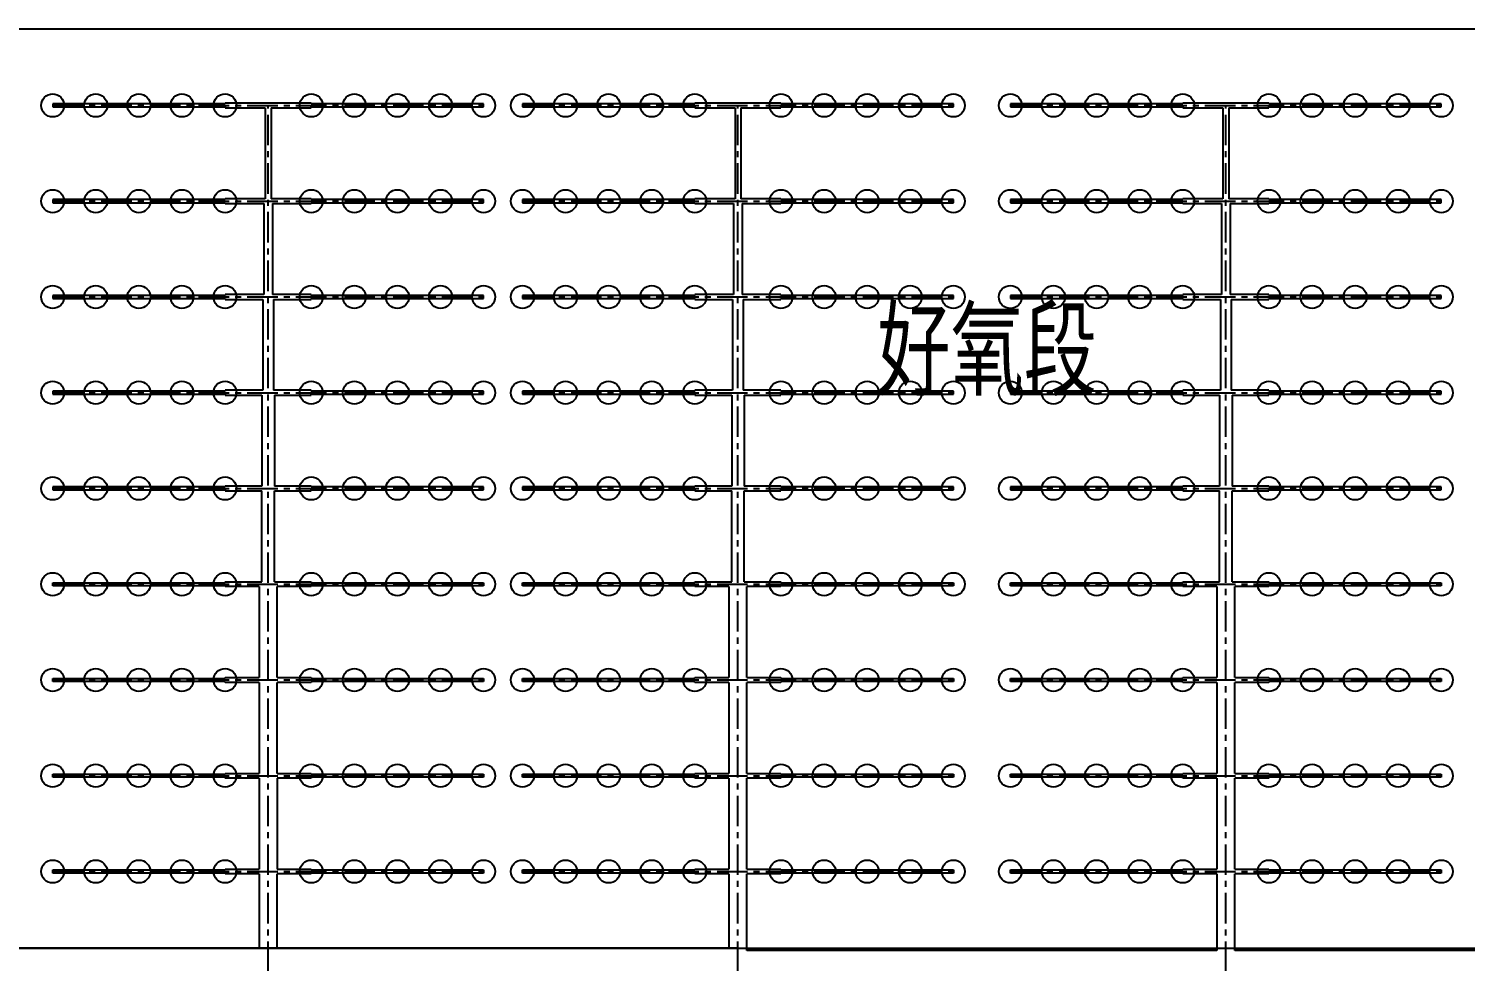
# Model space of a CAD drawing. Header units: millimetres. Extents: x -299291 to 688124, y -407813 to 623474.
# Drawn here: x 206459 to 221459, y 186890 to 196628 of the extents above; entities that cross this region are included whole.
import ezdxf

# ---------------------------------------------------------------- set-up
doc = ezdxf.new("R2010")
doc.units = ezdxf.units.MM
doc.linetypes.add('CENTER', pattern=[50.8, 31.75, -6.35, 6.35, -6.35])
doc.layers.add('轴线', color=6, linetype='CENTER')
doc.styles.add('长仿宋体', font='simfang.ttf', dxfattribs={"width": 0.7})

msp = doc.modelspace()

# ---------------------------------------------------------------- linework, layer by layer
at = {"lineweight": -3, "ltscale": 100}
for p, q in [((186459.037, 196628.406), (266459.037, 196628.406)), ((186459.037, 187027.406), (266459.037, 187027.406))]:
    msp.add_line(p, q, dxfattribs=at)
at = {"ltscale": 10}
for p, q in [((206709.037, 195843.406), (206709.037, 195811.406)), ((208509.037, 195843.406), (206709.037, 195843.406)), ((206709.037, 195811.406), (208509.037, 195811.406)), ((209409.037, 195852.406), (208509.037, 195852.406)), ((208509.037, 195852.406), (208509.037, 195843.406)), ((208509.037, 195811.406), (208509.037, 195802.406)), ((208509.037, 195802.406), (208929.037, 195802.406)), ((208929.037, 195802.406), (208929.037, 194852.406)), ((208989.037, 195802.406), (209409.037, 195802.406)), ((208989.037, 195802.406), (208989.037, 194852.406)), ((209409.037, 195843.406), (209409.037, 195852.406)), ((211209.037, 195843.406), (209409.037, 195843.406)), ((209409.037, 195802.406), (209409.037, 195811.406)), ((209409.037, 195811.406), (211209.037, 195811.406)), ((211209.037, 195811.406), (211209.037, 195843.406)), ((211614.037, 195843.406), (211614.037, 195811.406)), ((213414.037, 195843.406), (211614.037, 195843.406)), ((211614.037, 195811.406), (213414.037, 195811.406)), ((214314.037, 195852.406), (213414.037, 195852.406)), ((213414.037, 195852.406), (213414.037, 195843.406)), ((213414.037, 195811.406), (213414.037, 195802.406)), ((213414.037, 195802.406), (213834.037, 195802.406)), ((213834.037, 195802.406), (213834.037, 194852.406)), ((213894.037, 195802.406), (214314.037, 195802.406)), ((213894.037, 195802.406), (213894.037, 194852.406)), ((214314.037, 195843.406), (214314.037, 195852.406)), ((216114.037, 195843.406), (214314.037, 195843.406)), ((214314.037, 195802.406), (214314.037, 195811.406)), ((214314.037, 195811.406), (216114.037, 195811.406)), ((216114.037, 195811.406), (216114.037, 195843.406)), ((216709.037, 195843.406), (216709.037, 195811.406)), ((218509.037, 195843.406), (216709.037, 195843.406)), ((216709.037, 195811.406), (218509.037, 195811.406)), ((219409.037, 195852.406), (218509.037, 195852.406)), ((218509.037, 195852.406), (218509.037, 195843.406)), ((218509.037, 195811.406), (218509.037, 195802.406)), ((218509.037, 195802.406), (218929.037, 195802.406)), ((218929.037, 195802.406), (218929.037, 194852.406)), ((218989.037, 195802.406), (219409.037, 195802.406)), ((218989.037, 195802.406), (218989.037, 194852.406)), ((219409.037, 195843.406), (219409.037, 195852.406)), ((221209.037, 195843.406), (219409.037, 195843.406)), ((219409.037, 195802.406), (219409.037, 195811.406)), ((219409.037, 195811.406), (221209.037, 195811.406)), ((221209.037, 195811.406), (221209.037, 195843.406)), ((208929.037, 194852.406), (208509.037, 194852.406)), ((208509.037, 194852.406), (208509.037, 194843.406)), ((209409.037, 194852.406), (208989.037, 194852.406)), ((209409.037, 194843.406), (209409.037, 194852.406)), ((213834.037, 194852.406), (213414.037, 194852.406)), ((213414.037, 194852.406), (213414.037, 194843.406)), ((214314.037, 194852.406), (213894.037, 194852.406)), ((214314.037, 194843.406), (214314.037, 194852.406)), ((218929.037, 194852.406), (218509.037, 194852.406)), ((218509.037, 194852.406), (218509.037, 194843.406)), ((219409.037, 194852.406), (218989.037, 194852.406)), ((219409.037, 194843.406), (219409.037, 194852.406)), ((206709.037, 194843.406), (206709.037, 194811.406)), ((208509.037, 194843.406), (206709.037, 194843.406)), ((206709.037, 194811.406), (208509.037, 194811.406)), ((208509.037, 194811.406), (208509.037, 194802.406)), ((208509.037, 194802.406), (208914.037, 194802.406)), ((208914.037, 194802.406), (208914.037, 193852.406)), ((209004.037, 194802.406), (209409.037, 194802.406)), ((209004.037, 194802.406), (209004.037, 193852.406)), ((211209.037, 194843.406), (209409.037, 194843.406)), ((209409.037, 194802.406), (209409.037, 194811.406)), ((209409.037, 194811.406), (211209.037, 194811.406)), ((211209.037, 194811.406), (211209.037, 194843.406)), ((211614.037, 194843.406), (211614.037, 194811.406)), ((213414.037, 194843.406), (211614.037, 194843.406)), ((211614.037, 194811.406), (213414.037, 194811.406)), ((213414.037, 194811.406), (213414.037, 194802.406)), ((213414.037, 194802.406), (213819.037, 194802.406)), ((213819.037, 194802.406), (213819.037, 193852.406)), ((213909.037, 194802.406), (214314.037, 194802.406)), ((213909.037, 194802.406), (213909.037, 193852.406)), ((216114.037, 194843.406), (214314.037, 194843.406)), ((214314.037, 194802.406), (214314.037, 194811.406)), ((214314.037, 194811.406), (216114.037, 194811.406)), ((216114.037, 194811.406), (216114.037, 194843.406)), ((216709.037, 194843.406), (216709.037, 194811.406)), ((218509.037, 194843.406), (216709.037, 194843.406)), ((216709.037, 194811.406), (218509.037, 194811.406)), ((218509.037, 194811.406), (218509.037, 194802.406)), ((218509.037, 194802.406), (218914.037, 194802.406)), ((218914.037, 194802.406), (218914.037, 193852.406)), ((219004.037, 194802.406), (219409.037, 194802.406)), ((219004.037, 194802.406), (219004.037, 193852.406)), ((221209.037, 194843.406), (219409.037, 194843.406)), ((219409.037, 194802.406), (219409.037, 194811.406)), ((219409.037, 194811.406), (221209.037, 194811.406)), ((221209.037, 194811.406), (221209.037, 194843.406)), ((206709.037, 193843.406), (206709.037, 193811.406)), ((208509.037, 193843.406), (206709.037, 193843.406)), ((206709.037, 193811.406), (208509.037, 193811.406)), ((208914.037, 193852.406), (208509.037, 193852.406)), ((208509.037, 193852.406), (208509.037, 193843.406)), ((208509.037, 193811.406), (208509.037, 193802.406)), ((208509.037, 193802.406), (208904.037, 193802.406)), ((208904.037, 193802.406), (208904.037, 192852.406)), ((209409.037, 193852.406), (209004.037, 193852.406)), ((209014.037, 193802.406), (209409.037, 193802.406)), ((209014.037, 193802.406), (209014.037, 192852.406)), ((209409.037, 193843.406), (209409.037, 193852.406)), ((211209.037, 193843.406), (209409.037, 193843.406)), ((209409.037, 193802.406), (209409.037, 193811.406)), ((209409.037, 193811.406), (211209.037, 193811.406)), ((211209.037, 193811.406), (211209.037, 193843.406)), ((211614.037, 193843.406), (211614.037, 193811.406)), ((213414.037, 193843.406), (211614.037, 193843.406)), ((211614.037, 193811.406), (213414.037, 193811.406)), ((213819.037, 193852.406), (213414.037, 193852.406)), ((213414.037, 193852.406), (213414.037, 193843.406)), ((213414.037, 193811.406), (213414.037, 193802.406)), ((213414.037, 193802.406), (213809.037, 193802.406)), ((213809.037, 193802.406), (213809.037, 192852.406)), ((214314.037, 193852.406), (213909.037, 193852.406)), ((213919.037, 193802.406), (214314.037, 193802.406)), ((213919.037, 193802.406), (213919.037, 192852.406)), ((214314.037, 193843.406), (214314.037, 193852.406)), ((216114.037, 193843.406), (214314.037, 193843.406)), ((214314.037, 193802.406), (214314.037, 193811.406)), ((214314.037, 193811.406), (216114.037, 193811.406)), ((216114.037, 193811.406), (216114.037, 193843.406)), ((216709.037, 193843.406), (216709.037, 193811.406)), ((218509.037, 193843.406), (216709.037, 193843.406)), ((216709.037, 193811.406), (218509.037, 193811.406)), ((218914.037, 193852.406), (218509.037, 193852.406)), ((218509.037, 193852.406), (218509.037, 193843.406)), ((218509.037, 193811.406), (218509.037, 193802.406)), ((218509.037, 193802.406), (218904.037, 193802.406)), ((218904.037, 193802.406), (218904.037, 192852.406)), ((219409.037, 193852.406), (219004.037, 193852.406)), ((219014.037, 193802.406), (219409.037, 193802.406)), ((219014.037, 193802.406), (219014.037, 192852.406)), ((219409.037, 193843.406), (219409.037, 193852.406)), ((221209.037, 193843.406), (219409.037, 193843.406)), ((219409.037, 193802.406), (219409.037, 193811.406)), ((219409.037, 193811.406), (221209.037, 193811.406)), ((221209.037, 193811.406), (221209.037, 193843.406)), ((206709.037, 192843.406), (206709.037, 192811.406)), ((208509.037, 192843.406), (206709.037, 192843.406)), ((206709.037, 192811.406), (208509.037, 192811.406)), ((208904.037, 192852.406), (208509.037, 192852.406)), ((208509.037, 192852.406), (208509.037, 192843.406)), ((208509.037, 192811.406), (208509.037, 192802.406)), ((208509.037, 192802.406), (208894.037, 192802.406)), ((208894.037, 192802.406), (208894.037, 191852.406)), ((209409.037, 192852.406), (209014.037, 192852.406)), ((209024.037, 192802.406), (209409.037, 192802.406)), ((209024.037, 192802.406), (209024.037, 191852.406)), ((209409.037, 192843.406), (209409.037, 192852.406)), ((211209.037, 192843.406), (209409.037, 192843.406)), ((209409.037, 192802.406), (209409.037, 192811.406)), ((209409.037, 192811.406), (211209.037, 192811.406)), ((211209.037, 192811.406), (211209.037, 192843.406)), ((211614.037, 192843.406), (211614.037, 192811.406)), ((213414.037, 192843.406), (211614.037, 192843.406)), ((211614.037, 192811.406), (213414.037, 192811.406)), ((213809.037, 192852.406), (213414.037, 192852.406)), ((213414.037, 192852.406), (213414.037, 192843.406)), ((213414.037, 192811.406), (213414.037, 192802.406)), ((213414.037, 192802.406), (213799.037, 192802.406)), ((213799.037, 192802.406), (213799.037, 191852.406)), ((214314.037, 192852.406), (213919.037, 192852.406)), ((213929.037, 192802.406), (214314.037, 192802.406)), ((213929.037, 192802.406), (213929.037, 191852.406)), ((214314.037, 192843.406), (214314.037, 192852.406)), ((216114.037, 192843.406), (214314.037, 192843.406)), ((214314.037, 192802.406), (214314.037, 192811.406)), ((214314.037, 192811.406), (216114.037, 192811.406)), ((216114.037, 192811.406), (216114.037, 192843.406)), ((216709.037, 192843.406), (216709.037, 192811.406)), ((218509.037, 192843.406), (216709.037, 192843.406)), ((216709.037, 192811.406), (218509.037, 192811.406)), ((218904.037, 192852.406), (218509.037, 192852.406)), ((218509.037, 192852.406), (218509.037, 192843.406)), ((218509.037, 192811.406), (218509.037, 192802.406)), ((218509.037, 192802.406), (218894.037, 192802.406)), ((218894.037, 192802.406), (218894.037, 191852.406)), ((219409.037, 192852.406), (219014.037, 192852.406)), ((219024.037, 192802.406), (219409.037, 192802.406)), ((219024.037, 192802.406), (219024.037, 191852.406)), ((219409.037, 192843.406), (219409.037, 192852.406)), ((221209.037, 192843.406), (219409.037, 192843.406)), ((219409.037, 192802.406), (219409.037, 192811.406)), ((219409.037, 192811.406), (221209.037, 192811.406)), ((221209.037, 192811.406), (221209.037, 192843.406)), ((208894.037, 191852.406), (208509.037, 191852.406)), ((208509.037, 191852.406), (208509.037, 191843.406)), ((209409.037, 191852.406), (209024.037, 191852.406)), ((209409.037, 191843.406), (209409.037, 191852.406)), ((213799.037, 191852.406), (213414.037, 191852.406)), ((213414.037, 191852.406), (213414.037, 191843.406)), ((214314.037, 191852.406), (213929.037, 191852.406)), ((214314.037, 191843.406), (214314.037, 191852.406)), ((218894.037, 191852.406), (218509.037, 191852.406)), ((218509.037, 191852.406), (218509.037, 191843.406)), ((219409.037, 191852.406), (219024.037, 191852.406)), ((219409.037, 191843.406), (219409.037, 191852.406)), ((206709.037, 191843.406), (206709.037, 191811.406)), ((208509.037, 191843.406), (206709.037, 191843.406)), ((206709.037, 191811.406), (208509.037, 191811.406)), ((208509.037, 191811.406), (208509.037, 191802.406)), ((208509.037, 191802.406), (208894.037, 191802.406)), ((208894.037, 190852.406), (208894.037, 191802.406)), ((209024.037, 191802.406), (209409.037, 191802.406)), ((209024.037, 190852.406), (209024.037, 191802.406)), ((211209.037, 191843.406), (209409.037, 191843.406)), ((209409.037, 191802.406), (209409.037, 191811.406)), ((209409.037, 191811.406), (211209.037, 191811.406)), ((211209.037, 191811.406), (211209.037, 191843.406)), ((211614.037, 191843.406), (211614.037, 191811.406)), ((213414.037, 191843.406), (211614.037, 191843.406)), ((211614.037, 191811.406), (213414.037, 191811.406)), ((213414.037, 191811.406), (213414.037, 191802.406)), ((213414.037, 191802.406), (213799.037, 191802.406)), ((213799.037, 190852.406), (213799.037, 191802.406)), ((213929.037, 191802.406), (214314.037, 191802.406)), ((213929.037, 190852.406), (213929.037, 191802.406)), ((216114.037, 191843.406), (214314.037, 191843.406)), ((214314.037, 191802.406), (214314.037, 191811.406)), ((214314.037, 191811.406), (216114.037, 191811.406)), ((216114.037, 191811.406), (216114.037, 191843.406)), ((216709.037, 191843.406), (216709.037, 191811.406)), ((218509.037, 191843.406), (216709.037, 191843.406)), ((216709.037, 191811.406), (218509.037, 191811.406)), ((218509.037, 191811.406), (218509.037, 191802.406)), ((218509.037, 191802.406), (218894.037, 191802.406)), ((218894.037, 190852.406), (218894.037, 191802.406)), ((219024.037, 191802.406), (219409.037, 191802.406)), ((219024.037, 190852.406), (219024.037, 191802.406)), ((221209.037, 191843.406), (219409.037, 191843.406)), ((219409.037, 191802.406), (219409.037, 191811.406)), ((219409.037, 191811.406), (221209.037, 191811.406)), ((221209.037, 191811.406), (221209.037, 191843.406)), ((206709.037, 190811.406), (206709.037, 190843.406)), ((206709.037, 190843.406), (208509.037, 190843.406)), ((208509.037, 190811.406), (206709.037, 190811.406)), ((208509.037, 190843.406), (208509.037, 190852.406)), ((208509.037, 190852.406), (208894.037, 190852.406)), ((208509.037, 190802.406), (208509.037, 190811.406)), ((208864.037, 190802.406), (208509.037, 190802.406)), ((208864.037, 190802.406), (208864.037, 189852.406)), ((209024.037, 190852.406), (209409.037, 190852.406)), ((209409.037, 190802.406), (209054.037, 190802.406)), ((209054.037, 189852.406), (209054.037, 190802.406)), ((209409.037, 190852.406), (209409.037, 190843.406)), ((209409.037, 190843.406), (211209.037, 190843.406)), ((211209.037, 190811.406), (209409.037, 190811.406)), ((209409.037, 190811.406), (209409.037, 190802.406)), ((211209.037, 190843.406), (211209.037, 190811.406)), ((211614.037, 190811.406), (211614.037, 190843.406)), ((211614.037, 190843.406), (213414.037, 190843.406)), ((213414.037, 190811.406), (211614.037, 190811.406)), ((213414.037, 190843.406), (213414.037, 190852.406)), ((213414.037, 190852.406), (213799.037, 190852.406)), ((213414.037, 190802.406), (213414.037, 190811.406)), ((213769.037, 190802.406), (213414.037, 190802.406)), ((213769.037, 190802.406), (213769.037, 189852.406)), ((213929.037, 190852.406), (214314.037, 190852.406)), ((214314.037, 190802.406), (213959.037, 190802.406)), ((213959.037, 189852.406), (213959.037, 190802.406)), ((214314.037, 190852.406), (214314.037, 190843.406)), ((214314.037, 190843.406), (216114.037, 190843.406)), ((216114.037, 190811.406), (214314.037, 190811.406)), ((214314.037, 190811.406), (214314.037, 190802.406)), ((216114.037, 190843.406), (216114.037, 190811.406)), ((216709.037, 190811.406), (216709.037, 190843.406)), ((216709.037, 190843.406), (218509.037, 190843.406)), ((218509.037, 190811.406), (216709.037, 190811.406)), ((218509.037, 190843.406), (218509.037, 190852.406)), ((218509.037, 190852.406), (218894.037, 190852.406)), ((218509.037, 190802.406), (218509.037, 190811.406)), ((218864.037, 190802.406), (218509.037, 190802.406)), ((218864.037, 190802.406), (218864.037, 189852.406)), ((219024.037, 190852.406), (219409.037, 190852.406)), ((219409.037, 190802.406), (219054.037, 190802.406)), ((219054.037, 189852.406), (219054.037, 190802.406)), ((219409.037, 190852.406), (219409.037, 190843.406)), ((219409.037, 190843.406), (221209.037, 190843.406)), ((221209.037, 190811.406), (219409.037, 190811.406)), ((219409.037, 190811.406), (219409.037, 190802.406)), ((221209.037, 190843.406), (221209.037, 190811.406)), ((206709.037, 189811.406), (206709.037, 189843.406)), ((206709.037, 189843.406), (208509.037, 189843.406)), ((208509.037, 189811.406), (206709.037, 189811.406)), ((208509.037, 189843.406), (208509.037, 189852.406)), ((208509.037, 189852.406), (208864.037, 189852.406)), ((208509.037, 189802.406), (208509.037, 189811.406)), ((208864.037, 189802.406), (208509.037, 189802.406)), ((208864.037, 189802.406), (208864.037, 188852.406)), ((209054.037, 189852.406), (209409.037, 189852.406)), ((209409.037, 189802.406), (209054.037, 189802.406)), ((209054.037, 188852.406), (209054.037, 189802.406)), ((209409.037, 189852.406), (209409.037, 189843.406)), ((209409.037, 189843.406), (211209.037, 189843.406)), ((211209.037, 189811.406), (209409.037, 189811.406)), ((209409.037, 189811.406), (209409.037, 189802.406)), ((211209.037, 189843.406), (211209.037, 189811.406)), ((211614.037, 189811.406), (211614.037, 189843.406)), ((211614.037, 189843.406), (213414.037, 189843.406)), ((213414.037, 189811.406), (211614.037, 189811.406)), ((213414.037, 189843.406), (213414.037, 189852.406)), ((213414.037, 189852.406), (213769.037, 189852.406)), ((213414.037, 189802.406), (213414.037, 189811.406)), ((213769.037, 189802.406), (213414.037, 189802.406)), ((213769.037, 189802.406), (213769.037, 188852.406)), ((213959.037, 189852.406), (214314.037, 189852.406)), ((214314.037, 189802.406), (213959.037, 189802.406)), ((213959.037, 188852.406), (213959.037, 189802.406)), ((214314.037, 189852.406), (214314.037, 189843.406)), ((214314.037, 189843.406), (216114.037, 189843.406)), ((216114.037, 189811.406), (214314.037, 189811.406)), ((214314.037, 189811.406), (214314.037, 189802.406)), ((216114.037, 189843.406), (216114.037, 189811.406)), ((216709.037, 189811.406), (216709.037, 189843.406)), ((216709.037, 189843.406), (218509.037, 189843.406)), ((218509.037, 189811.406), (216709.037, 189811.406)), ((218509.037, 189843.406), (218509.037, 189852.406)), ((218509.037, 189852.406), (218864.037, 189852.406)), ((218509.037, 189802.406), (218509.037, 189811.406)), ((218864.037, 189802.406), (218509.037, 189802.406)), ((218864.037, 189802.406), (218864.037, 188852.406)), ((219054.037, 189852.406), (219409.037, 189852.406)), ((219409.037, 189802.406), (219054.037, 189802.406)), ((219054.037, 188852.406), (219054.037, 189802.406)), ((219409.037, 189852.406), (219409.037, 189843.406)), ((219409.037, 189843.406), (221209.037, 189843.406)), ((221209.037, 189811.406), (219409.037, 189811.406)), ((219409.037, 189811.406), (219409.037, 189802.406)), ((221209.037, 189843.406), (221209.037, 189811.406)), ((208509.037, 188843.406), (208509.037, 188852.406)), ((208509.037, 188852.406), (208864.037, 188852.406)), ((209054.037, 188852.406), (209409.037, 188852.406)), ((209409.037, 188852.406), (209409.037, 188843.406)), ((213414.037, 188843.406), (213414.037, 188852.406)), ((213414.037, 188852.406), (213769.037, 188852.406)), ((213959.037, 188852.406), (214314.037, 188852.406)), ((214314.037, 188852.406), (214314.037, 188843.406)), ((218509.037, 188843.406), (218509.037, 188852.406)), ((218509.037, 188852.406), (218864.037, 188852.406)), ((219054.037, 188852.406), (219409.037, 188852.406)), ((219409.037, 188852.406), (219409.037, 188843.406)), ((206709.037, 188811.406), (206709.037, 188843.406)), ((206709.037, 188843.406), (208509.037, 188843.406)), ((208509.037, 188811.406), (206709.037, 188811.406)), ((208509.037, 188802.406), (208509.037, 188811.406)), ((208864.037, 188802.406), (208509.037, 188802.406)), ((208864.037, 188802.406), (208864.037, 187852.406)), ((209409.037, 188802.406), (209054.037, 188802.406)), ((209054.037, 188802.406), (209054.037, 187852.406)), ((209409.037, 188843.406), (211209.037, 188843.406)), ((211209.037, 188811.406), (209409.037, 188811.406)), ((209409.037, 188811.406), (209409.037, 188802.406)), ((211209.037, 188843.406), (211209.037, 188811.406)), ((211614.037, 188811.406), (211614.037, 188843.406)), ((211614.037, 188843.406), (213414.037, 188843.406)), ((213414.037, 188811.406), (211614.037, 188811.406)), ((213414.037, 188802.406), (213414.037, 188811.406)), ((213769.037, 188802.406), (213414.037, 188802.406)), ((213769.037, 188802.406), (213769.037, 187852.406)), ((214314.037, 188802.406), (213959.037, 188802.406)), ((213959.037, 187852.406), (213959.037, 188802.406)), ((214314.037, 188843.406), (216114.037, 188843.406)), ((216114.037, 188811.406), (214314.037, 188811.406)), ((214314.037, 188811.406), (214314.037, 188802.406)), ((216114.037, 188843.406), (216114.037, 188811.406)), ((216709.037, 188811.406), (216709.037, 188843.406)), ((216709.037, 188843.406), (218509.037, 188843.406)), ((218509.037, 188811.406), (216709.037, 188811.406)), ((218509.037, 188802.406), (218509.037, 188811.406)), ((218864.037, 188802.406), (218509.037, 188802.406)), ((218864.037, 188802.406), (218864.037, 187852.406)), ((219409.037, 188802.406), (219054.037, 188802.406)), ((219054.037, 187852.406), (219054.037, 188802.406)), ((219409.037, 188843.406), (221209.037, 188843.406)), ((221209.037, 188811.406), (219409.037, 188811.406)), ((219409.037, 188811.406), (219409.037, 188802.406)), ((221209.037, 188843.406), (221209.037, 188811.406)), ((206709.037, 187811.406), (206709.037, 187843.406)), ((206709.037, 187843.406), (208509.037, 187843.406)), ((208509.037, 187811.406), (206709.037, 187811.406)), ((208509.037, 187843.406), (208509.037, 187852.406)), ((208509.037, 187852.406), (208864.037, 187852.406)), ((208509.037, 187802.406), (208509.037, 187811.406)), ((208864.037, 187802.406), (208509.037, 187802.406)), ((208864.037, 187802.406), (208864.037, 187027.406)), ((209054.037, 187852.406), (209409.037, 187852.406)), ((209409.037, 187802.406), (209054.037, 187802.406)), ((209054.037, 187027.406), (209054.037, 187802.406)), ((209409.037, 187852.406), (209409.037, 187843.406)), ((209409.037, 187843.406), (211209.037, 187843.406)), ((211209.037, 187811.406), (209409.037, 187811.406)), ((209409.037, 187811.406), (209409.037, 187802.406)), ((211209.037, 187843.406), (211209.037, 187811.406)), ((211614.037, 187811.406), (211614.037, 187843.406)), ((211614.037, 187843.406), (213414.037, 187843.406)), ((213414.037, 187811.406), (211614.037, 187811.406)), ((213414.037, 187843.406), (213414.037, 187852.406)), ((213414.037, 187852.406), (213769.037, 187852.406)), ((213414.037, 187802.406), (213414.037, 187811.406)), ((213769.037, 187802.406), (213414.037, 187802.406)), ((213769.037, 187802.406), (213769.037, 187027.406)), ((213959.037, 187852.406), (214314.037, 187852.406)), ((214314.037, 187802.406), (213959.037, 187802.406)), ((213959.037, 187002.406), (213959.037, 187802.406)), ((214314.037, 187852.406), (214314.037, 187843.406)), ((214314.037, 187843.406), (216114.037, 187843.406)), ((216114.037, 187811.406), (214314.037, 187811.406)), ((214314.037, 187811.406), (214314.037, 187802.406)), ((216114.037, 187843.406), (216114.037, 187811.406)), ((216709.037, 187811.406), (216709.037, 187843.406)), ((216709.037, 187843.406), (218509.037, 187843.406)), ((218509.037, 187811.406), (216709.037, 187811.406)), ((218509.037, 187843.406), (218509.037, 187852.406)), ((218509.037, 187852.406), (218864.037, 187852.406)), ((218509.037, 187802.406), (218509.037, 187811.406)), ((218864.037, 187802.406), (218509.037, 187802.406)), ((218864.037, 187802.406), (218864.037, 187002.406)), ((219054.037, 187852.406), (219409.037, 187852.406)), ((219409.037, 187802.406), (219054.037, 187802.406)), ((219054.037, 187002.406), (219054.037, 187802.406)), ((219409.037, 187852.406), (219409.037, 187843.406)), ((219409.037, 187843.406), (221209.037, 187843.406)), ((221209.037, 187811.406), (219409.037, 187811.406)), ((219409.037, 187811.406), (219409.037, 187802.406)), ((221209.037, 187843.406), (221209.037, 187811.406)), ((213864.037, 187027.406), (198959.037, 187027.406)), ((218864.037, 187002.406), (213959.037, 187002.406)), ((223864.037, 187002.406), (219054.037, 187002.406))]:
    msp.add_line(p, q, dxfattribs=at)
for centre in [(206709.037, 195827.406), (207159.037, 195827.406), (207609.037, 195827.406), (208059.037, 195827.406), (208509.037, 195827.406), (209409.037, 195827.406), (209859.037, 195827.406), (210309.037, 195827.406), (210759.037, 195827.406), (211209.037, 195827.406), (211614.037, 195827.406), (212064.037, 195827.406), (212514.037, 195827.406), (212964.037, 195827.406), (213414.037, 195827.406), (214314.037, 195827.406), (214764.037, 195827.406), (215214.037, 195827.406), (215664.037, 195827.406), (216114.037, 195827.406), (216709.037, 195827.406), (217159.037, 195827.406), (217609.037, 195827.406), (218059.037, 195827.406), (218509.037, 195827.406), (219409.037, 195827.406), (219859.037, 195827.406), (220309.037, 195827.406), (220759.037, 195827.406), (221209.037, 195827.406), (206709.037, 194827.406), (207159.037, 194827.406), (207609.037, 194827.406), (208059.037, 194827.406), (208509.037, 194827.406), (209409.037, 194827.406), (209859.037, 194827.406), (210309.037, 194827.406), (210759.037, 194827.406), (211209.037, 194827.406), (211614.037, 194827.406), (212064.037, 194827.406), (212514.037, 194827.406), (212964.037, 194827.406), (213414.037, 194827.406), (214314.037, 194827.406), (214764.037, 194827.406), (215214.037, 194827.406), (215664.037, 194827.406), (216114.037, 194827.406), (216709.037, 194827.406), (217159.037, 194827.406), (217609.037, 194827.406), (218059.037, 194827.406), (218509.037, 194827.406), (219409.037, 194827.406), (219859.037, 194827.406), (220309.037, 194827.406), (220759.037, 194827.406), (221209.037, 194827.406), (206709.037, 193827.406), (207159.037, 193827.406), (207609.037, 193827.406), (208059.037, 193827.406), (208509.037, 193827.406), (209409.037, 193827.406), (209859.037, 193827.406), (210309.037, 193827.406), (210759.037, 193827.406), (211209.037, 193827.406), (211614.037, 193827.406), (212064.037, 193827.406), (212514.037, 193827.406), (212964.037, 193827.406), (213414.037, 193827.406), (214314.037, 193827.406), (214764.037, 193827.406), (215214.037, 193827.406), (215664.037, 193827.406), (216114.037, 193827.406), (216709.037, 193827.406), (217159.037, 193827.406), (217609.037, 193827.406), (218059.037, 193827.406), (218509.037, 193827.406), (219409.037, 193827.406), (219859.037, 193827.406), (220309.037, 193827.406), (220759.037, 193827.406), (221209.037, 193827.406), (206709.037, 192827.406), (207159.037, 192827.406), (207609.037, 192827.406), (208059.037, 192827.406), (208509.037, 192827.406), (209409.037, 192827.406), (209859.037, 192827.406), (210309.037, 192827.406), (210759.037, 192827.406), (211209.037, 192827.406), (211614.037, 192827.406), (212064.037, 192827.406), (212514.037, 192827.406), (212964.037, 192827.406), (213414.037, 192827.406), (214314.037, 192827.406), (214764.037, 192827.406), (215214.037, 192827.406), (215664.037, 192827.406), (216114.037, 192827.406), (216709.037, 192827.406), (217159.037, 192827.406), (217609.037, 192827.406), (218059.037, 192827.406), (218509.037, 192827.406), (219409.037, 192827.406), (219859.037, 192827.406), (220309.037, 192827.406), (220759.037, 192827.406), (221209.037, 192827.406), (206709.037, 191827.406), (207159.037, 191827.406), (207609.037, 191827.406), (208059.037, 191827.406), (208509.037, 191827.406), (209409.037, 191827.406), (209859.037, 191827.406), (210309.037, 191827.406), (210759.037, 191827.406), (211209.037, 191827.406), (211614.037, 191827.406), (212064.037, 191827.406), (212514.037, 191827.406), (212964.037, 191827.406), (213414.037, 191827.406), (214314.037, 191827.406), (214764.037, 191827.406), (215214.037, 191827.406), (215664.037, 191827.406), (216114.037, 191827.406), (216709.037, 191827.406), (217159.037, 191827.406), (217609.037, 191827.406), (218059.037, 191827.406), (218509.037, 191827.406), (219409.037, 191827.406), (219859.037, 191827.406), (220309.037, 191827.406), (220759.037, 191827.406), (221209.037, 191827.406), (206709.037, 190827.406), (207159.037, 190827.406), (207609.037, 190827.406), (208059.037, 190827.406), (208509.037, 190827.406), (209409.037, 190827.406), (209859.037, 190827.406), (210309.037, 190827.406), (210759.037, 190827.406), (211209.037, 190827.406), (211614.037, 190827.406), (212064.037, 190827.406), (212514.037, 190827.406), (212964.037, 190827.406), (213414.037, 190827.406), (214314.037, 190827.406), (214764.037, 190827.406), (215214.037, 190827.406), (215664.037, 190827.406), (216114.037, 190827.406), (216709.037, 190827.406), (217159.037, 190827.406), (217609.037, 190827.406), (218059.037, 190827.406), (218509.037, 190827.406), (219409.037, 190827.406), (219859.037, 190827.406), (220309.037, 190827.406), (220759.037, 190827.406), (221209.037, 190827.406), (206709.037, 189827.406), (207159.037, 189827.406), (207609.037, 189827.406), (208059.037, 189827.406), (208509.037, 189827.406), (209409.037, 189827.406), (209859.037, 189827.406), (210309.037, 189827.406), (210759.037, 189827.406), (211209.037, 189827.406), (211614.037, 189827.406), (212064.037, 189827.406), (212514.037, 189827.406), (212964.037, 189827.406), (213414.037, 189827.406), (214314.037, 189827.406), (214764.037, 189827.406), (215214.037, 189827.406), (215664.037, 189827.406), (216114.037, 189827.406), (216709.037, 189827.406), (217159.037, 189827.406), (217609.037, 189827.406), (218059.037, 189827.406), (218509.037, 189827.406), (219409.037, 189827.406), (219859.037, 189827.406), (220309.037, 189827.406), (220759.037, 189827.406), (221209.037, 189827.406), (206709.037, 188827.406), (207159.037, 188827.406), (207609.037, 188827.406), (208059.037, 188827.406), (208509.037, 188827.406), (209409.037, 188827.406), (209859.037, 188827.406), (210309.037, 188827.406), (210759.037, 188827.406), (211209.037, 188827.406), (211614.037, 188827.406), (212064.037, 188827.406), (212514.037, 188827.406), (212964.037, 188827.406), (213414.037, 188827.406), (214314.037, 188827.406), (214764.037, 188827.406), (215214.037, 188827.406), (215664.037, 188827.406), (216114.037, 188827.406), (216709.037, 188827.406), (217159.037, 188827.406), (217609.037, 188827.406), (218059.037, 188827.406), (218509.037, 188827.406), (219409.037, 188827.406), (219859.037, 188827.406), (220309.037, 188827.406), (220759.037, 188827.406), (221209.037, 188827.406), (206709.037, 187827.406), (207159.037, 187827.406), (207609.037, 187827.406), (208059.037, 187827.406), (208509.037, 187827.406), (209409.037, 187827.406), (209859.037, 187827.406), (210309.037, 187827.406), (210759.037, 187827.406), (211209.037, 187827.406), (211614.037, 187827.406), (212064.037, 187827.406), (212514.037, 187827.406), (212964.037, 187827.406), (213414.037, 187827.406), (214314.037, 187827.406), (214764.037, 187827.406), (215214.037, 187827.406), (215664.037, 187827.406), (216114.037, 187827.406), (216709.037, 187827.406), (217159.037, 187827.406), (217609.037, 187827.406), (218059.037, 187827.406), (218509.037, 187827.406), (219409.037, 187827.406), (219859.037, 187827.406), (220309.037, 187827.406), (220759.037, 187827.406), (221209.037, 187827.406)]:
    msp.add_circle(centre, 120, dxfattribs=at)
at = {"layer": '轴线', "ltscale": 10}
for p, q in [((206709.037, 195827.406), (211209.037, 195827.406)), ((208959.037, 186777.406), (208959.037, 195827.406)), ((211614.037, 195827.406), (216114.037, 195827.406)), ((213864.037, 186777.406), (213864.037, 195827.406)), ((216709.037, 195827.406), (221209.037, 195827.406)), ((218959.037, 186777.406), (218959.037, 195827.406)), ((206709.037, 194827.406), (211209.037, 194827.406)), ((206709.037, 194827.406), (211209.037, 194827.406)), ((211614.037, 194827.406), (216114.037, 194827.406)), ((211614.037, 194827.406), (216114.037, 194827.406)), ((216709.037, 194827.406), (221209.037, 194827.406)), ((216709.037, 194827.406), (221209.037, 194827.406)), ((206709.037, 193827.406), (211209.037, 193827.406)), ((206709.037, 193827.406), (211209.037, 193827.406)), ((211614.037, 193827.406), (216114.037, 193827.406)), ((211614.037, 193827.406), (216114.037, 193827.406)), ((216709.037, 193827.406), (221209.037, 193827.406)), ((216709.037, 193827.406), (221209.037, 193827.406)), ((206709.037, 192827.406), (211209.037, 192827.406)), ((206709.037, 192827.406), (211209.037, 192827.406)), ((211614.037, 192827.406), (216114.037, 192827.406)), ((211614.037, 192827.406), (216114.037, 192827.406)), ((216709.037, 192827.406), (221209.037, 192827.406)), ((216709.037, 192827.406), (221209.037, 192827.406)), ((206709.037, 191827.406), (211209.037, 191827.406)), ((206709.037, 191827.406), (211209.037, 191827.406)), ((211614.037, 191827.406), (216114.037, 191827.406)), ((211614.037, 191827.406), (216114.037, 191827.406)), ((216709.037, 191827.406), (221209.037, 191827.406)), ((216709.037, 191827.406), (221209.037, 191827.406)), ((206709.037, 190827.406), (211209.037, 190827.406)), ((206709.037, 190827.406), (211209.037, 190827.406)), ((211614.037, 190827.406), (216114.037, 190827.406)), ((211614.037, 190827.406), (216114.037, 190827.406)), ((216709.037, 190827.406), (221209.037, 190827.406)), ((216709.037, 190827.406), (221209.037, 190827.406)), ((206709.037, 189827.406), (211209.037, 189827.406)), ((206709.037, 189827.406), (211209.037, 189827.406)), ((211614.037, 189827.406), (216114.037, 189827.406)), ((211614.037, 189827.406), (216114.037, 189827.406)), ((216709.037, 189827.406), (221209.037, 189827.406)), ((216709.037, 189827.406), (221209.037, 189827.406)), ((206709.037, 188827.406), (211209.037, 188827.406)), ((206709.037, 188827.406), (211209.037, 188827.406)), ((211614.037, 188827.406), (216114.037, 188827.406)), ((211614.037, 188827.406), (216114.037, 188827.406)), ((216709.037, 188827.406), (221209.037, 188827.406)), ((216709.037, 188827.406), (221209.037, 188827.406)), ((206709.037, 187827.406), (211209.037, 187827.406)), ((211614.037, 187827.406), (216114.037, 187827.406)), ((216709.037, 187827.406), (221209.037, 187827.406))]:
    msp.add_line(p, q, dxfattribs=at)

# ---------------------------------------------------------------- texts
at = {"insert": (217613.064, 192791.92), "char_height": 800, "width": 4010.11148, "attachment_point": 9, "style": '长仿宋体'}
msp.add_mtext('好氧段', dxfattribs=at)

doc.saveas('drawing.dxf')
